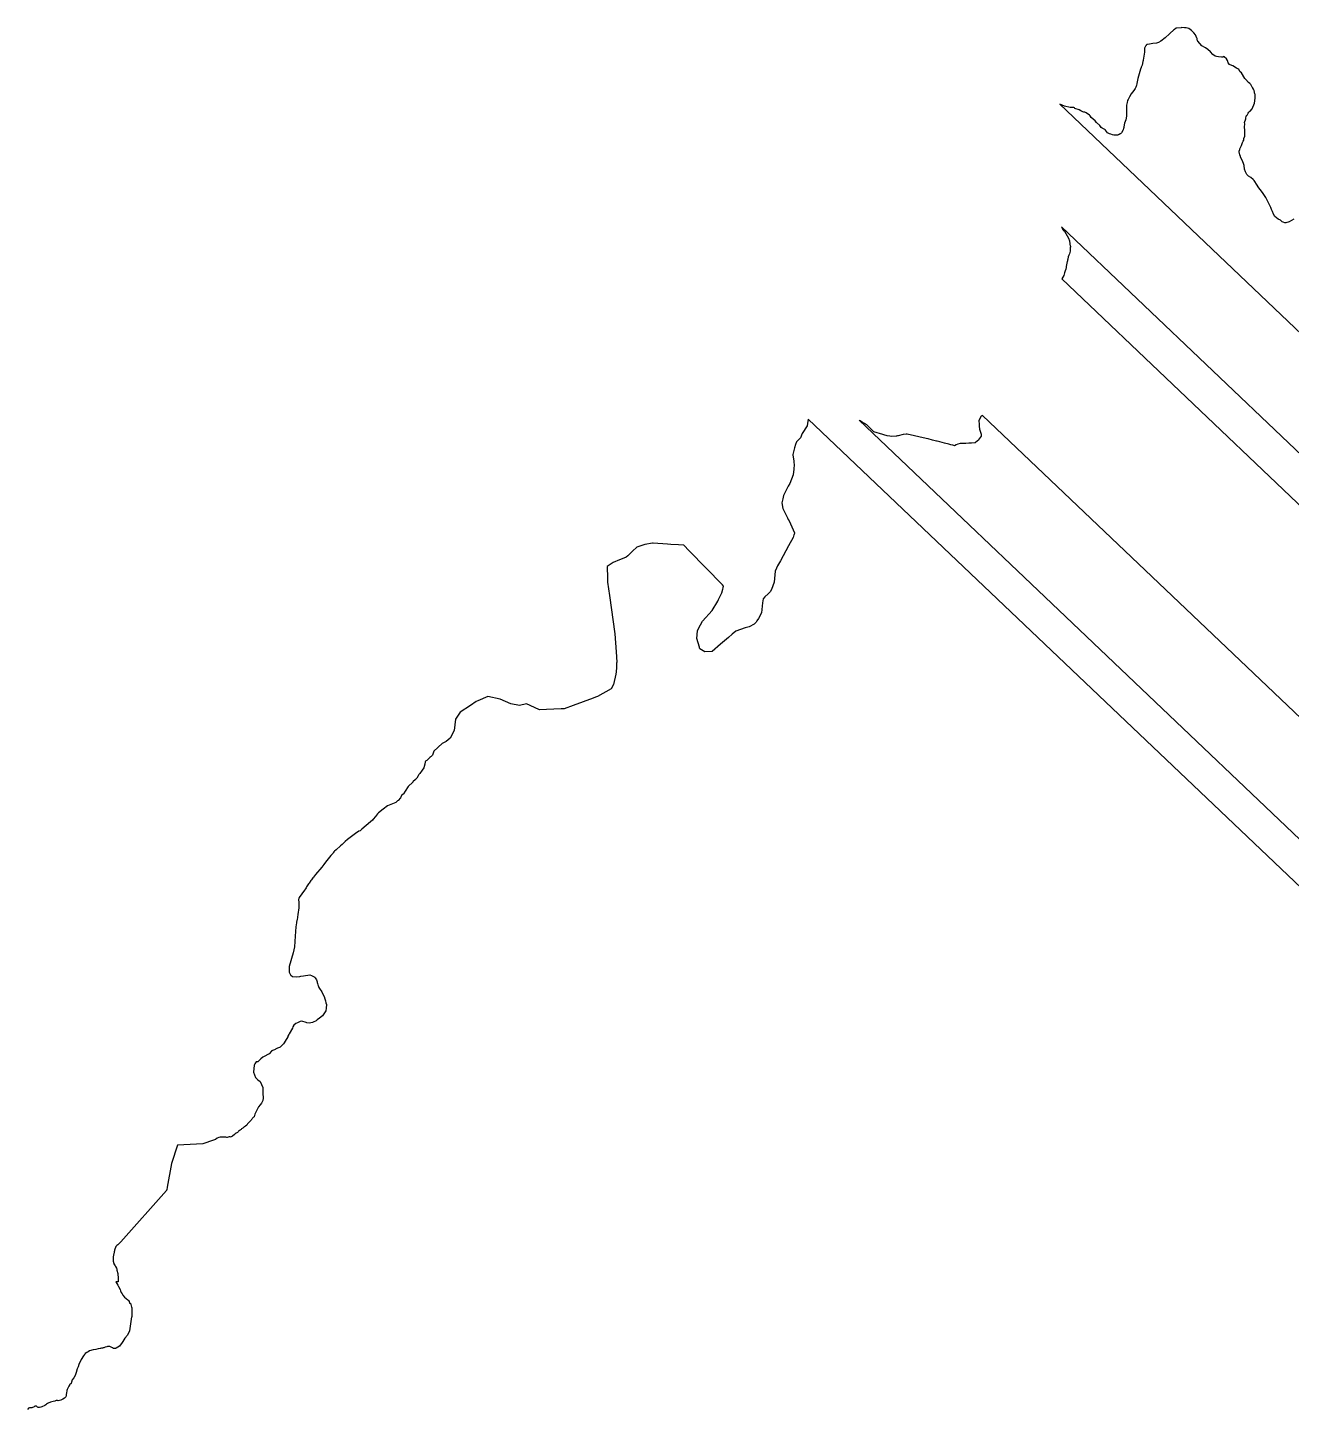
# Model space of a CAD drawing. Extents: x 6438959 to 7279357, y 1424492 to 2039161.
# Drawn here: x 6762873 to 6859158, y 1773527 to 1878831 of the extents above; entities that cross this region are included whole.
import ezdxf

# ---------------------------------------------------------------- set-up
doc = ezdxf.new("R2010")
doc.units = 21
doc.layers.add('COUNTY_BOUNDARY', color=40, linetype='Continuous')

msp = doc.modelspace()

# ---------------------------------------------------------------- linework, layer by layer
at = {"layer": 'COUNTY_BOUNDARY'}
for points in [[(6859351, 1864239), (6858991, 1864027), (6858741, 1863955), (6858650, 1863966), (6858543, 1864013), (6858465, 1864027), (6858328, 1864147), (6858144, 1864247), (6857906, 1864432), (6857804, 1864613), (6857729, 1864820), (6857635, 1864981), (6857604, 1865118), (6857489, 1865322), (6857221, 1865893), (6856968, 1866268), (6856785, 1866488), (6856690, 1866628), (6856626, 1866693), (6856563, 1866835), (6856323, 1867172), (6856257, 1867252), (6856075, 1867409), (6855894, 1867516), (6855848, 1867563), (6855764, 1867646), (6855662, 1867840), (6855600, 1868037), (6855569, 1868318), (6855508, 1868470), (6855470, 1868604), (6855381, 1868777), (6855294, 1868966), (6855284, 1869009), (6855237, 1869126), (6855192, 1869360), (6855193, 1869421), (6855223, 1869547), (6855244, 1869591), (6855370, 1869850), (6855421, 1869997), (6855444, 1870079), (6855492, 1870176), (6855542, 1870253), (6855543, 1870304), (6855544, 1870381), (6855604, 1870557), (6855605, 1870873), (6855623, 1870979), (6855622, 1871069), (6855593, 1871199), (6855576, 1871240), (6855605, 1871507), (6855598, 1871609), (6855693, 1871880), (6855688, 1871950), (6855715, 1872057), (6855744, 1872123), (6855780, 1872165), (6855876, 1872302), (6855929, 1872391), (6855975, 1872447), (6856029, 1872474), (6856171, 1872654), (6856345, 1873072), (6856383, 1873248), (6856403, 1873476), (6856400, 1873594), (6856394, 1873616), (6856397, 1873678), (6856396, 1873726), (6856384, 1873777), (6856343, 1873870), (6856338, 1873924), (6856319, 1874044), (6856271, 1874139), (6856196, 1874262), (6856167, 1874292), (6856108, 1874459), (6856067, 1874509), (6856044, 1874520), (6856019, 1874531), (6855997, 1874564), (6855891, 1874638), (6855683, 1874888), (6855614, 1874948), (6855364, 1875388), (6855266, 1875473), (6855152, 1875635), (6855076, 1875686), (6854966, 1875730), (6854701, 1875923), (6854490, 1875993), (6854435, 1876029), (6854336, 1876150), (6854304, 1876327), (6854227, 1876463), (6854026, 1876610), (6853989, 1876623), (6853935, 1876588), (6853845, 1876569), (6853602, 1876606), (6853449, 1876644), (6853345, 1876652), (6853174, 1876793), (6853008, 1876978), (6852785, 1877160), (6852614, 1877282), (6852333, 1877452), (6852028, 1877808), (6852011, 1877828), (6851992, 1877963), (6851978, 1877996), (6851964, 1878028), (6851849, 1878292), (6851727, 1878426), (6851668, 1878489), (6851558, 1878606), (6851350, 1878753), (6851257, 1878788), (6851150, 1878827), (6851015, 1878829), (6850798, 1878831), (6850765, 1878829), (6850393, 1878800), (6850254, 1878701), (6850167, 1878638), (6849923, 1878398), (6849874, 1878349), (6849532, 1878054), (6849209, 1877803), (6849028, 1877700), (6848894, 1877657), (6848601, 1877619), (6848352, 1877583), (6848165, 1877545), (6848106, 1877488), (6848090, 1877472), (6848035, 1877417), (6847993, 1877325), (6847969, 1877272), (6847969, 1877233), (6847968, 1877131), (6847970, 1876956), (6847875, 1876364), (6847870, 1876327), (6847850, 1876246), (6847786, 1875982), (6847713, 1875810), (6847702, 1875784), (6847652, 1875666), (6847554, 1875300), (6847465, 1874946), (6847393, 1874581), (6847351, 1874421), (6847349, 1874416), (6847323, 1874361), (6847298, 1874306), (6847248, 1874199), (6847151, 1874046), (6846949, 1873778), (6846822, 1873550), (6846713, 1873343), (6846681, 1873280), (6846655, 1873124), (6846599, 1872912), (6846589, 1872735), (6846607, 1872309), (6846606, 1872253), (6846605, 1872168), (6846589, 1872077), (6846534, 1871817), (6846449, 1871558), (6846401, 1871259), (6846393, 1871232), (6846365, 1871143), (6846336, 1871055), (6846332, 1871038), (6846212, 1870802), (6846155, 1870760), (6846132, 1870743), (6846108, 1870726), (6846043, 1870679), (6845997, 1870669), (6845975, 1870665), (6845954, 1870660), (6845918, 1870645), (6845800, 1870635), (6845791, 1870634), (6845770, 1870632), (6845640, 1870643), (6845525, 1870659), (6845393, 1870704), (6845304, 1870739), (6845146, 1870804), (6845008, 1871012), (6844986, 1871038), (6844887, 1871101), (6844732, 1871173), (6844663, 1871233), (6844557, 1871365), (6844302, 1871607), (6844217, 1871737), (6843913, 1871985), (6843832, 1872101), (6843766, 1872164), (6843524, 1872345), (6843429, 1872388), (6843350, 1872385), (6843275, 1872405), (6843261, 1872409), (6843110, 1872489), (6842994, 1872573), (6842673, 1872672), (6842627, 1872718), (6842580, 1872740), (6842383, 1872757), (6842305, 1872744), (6841869, 1872845), (6841518, 1872996), (7278929, 1456544)], [(7279267, 1447126), (6841645, 1863648), (6841680, 1863614), (6841707, 1863546), (6841733, 1863482), (6841833, 1863357), (6841870, 1863311), (6842179, 1862798), (6842253, 1862593), (6842258, 1862577), (6842274, 1862358), (6842317, 1862183), (6842327, 1862172), (6842325, 1862152), (6842323, 1862131), (6842314, 1862044), (6842311, 1861934), (6842306, 1861790), (6842261, 1861594), (6842206, 1861487), (6842195, 1861466), (6842184, 1861434), (6842158, 1861358), (6842125, 1861192), (6842108, 1861116), (6842093, 1861041), (6842085, 1861007), (6842038, 1860751), (6842036, 1860742), (6842008, 1860625), (6841988, 1860544), (6841963, 1860424), (6841924, 1860300), (6841872, 1860139), (6841842, 1860033), (6841817, 1859949), (6841674, 1859683), (7279357, 1442952)], [(7273677, 1432648), (6835619, 1849275), (6835520, 1849212), (6835412, 1849054), (6835341, 1848874), (6835347, 1848833), (6835379, 1848634), (6835383, 1848458), (6835402, 1848229), (6835520, 1847854), (6835520, 1847773), (6835519, 1847690), (6835287, 1847401), (6835247, 1847351), (6835073, 1847180), (6834780, 1847167), (6834574, 1847157), (6834368, 1847148), (6834327, 1847146), (6834037, 1847142), (6834030, 1847142), (6833939, 1847140), (6833926, 1847138), (6833745, 1847097), (6833624, 1847033), (6833488, 1846972), (6833430, 1846987), (6833371, 1847002), (6833213, 1847042), (6833055, 1847082), (6832719, 1847168), (6832382, 1847253), (6832277, 1847280), (6832172, 1847307), (6832128, 1847318), (6831825, 1847395), (6831478, 1847483), (6831338, 1847518), (6829881, 1847859), (6829817, 1847850), (6829582, 1847814), (6829210, 1847731), (6829179, 1847724), (6829149, 1847717), (6829075, 1847700), (6829041, 1847698), (6828687, 1847673), (6828574, 1847690), (6828354, 1847726), (6828118, 1847797), (6828028, 1847824), (6827346, 1848029), (6826976, 1848401), (6826893, 1848484), (6826810, 1848568), (6826719, 1848620), (6826628, 1848672), (6826467, 1848765), (6826305, 1848858), (6826250, 1848889), (6826236, 1848904), (6826223, 1848917), (7263777, 1432439)], [(7260411, 1432419), (6822355, 1849003), (6822291, 1848650), (6822262, 1848491), (6821883, 1847893), (6821757, 1847581), (6821605, 1847425), (6821448, 1847264), (6821383, 1847059), (6821304, 1846810), (6821179, 1846290), (6821183, 1846262), (6821248, 1845794), (6821275, 1845424), (6821258, 1845283), (6821252, 1845238), (6821246, 1845193), (6821189, 1844741), (6820940, 1844083), (6820830, 1843877), (6820458, 1843180), (6820405, 1842918), (6820344, 1842623), (6820415, 1842188), (6820774, 1841468), (6820831, 1841354), (6820887, 1841241), (6821312, 1840336), (6821269, 1840211), (6821259, 1840184), (6821205, 1839965), (6820852, 1839327), (6820227, 1838204), (6820003, 1837815), (6819925, 1837629), (6819831, 1837408), (6819744, 1836567), (6819543, 1836013), (6819435, 1835833), (6819283, 1835688), (6819041, 1835464), (6818913, 1835295), (6818860, 1835005), (6818831, 1834741), (6818785, 1834226), (6818556, 1833809), (6818440, 1833635), (6818371, 1833532), (6818238, 1833366), (6817854, 1833169), (6817537, 1833099), (6816825, 1832834), (6816548, 1832596), (6816271, 1832357), (6815972, 1832100), (6815673, 1831842), (6815030, 1831289), (6814478, 1831250), (6814094, 1831485), (6814070, 1831561), (6814053, 1831615), (6813851, 1832265), (6813911, 1832866), (6813996, 1833029), (6814300, 1833608), (6815034, 1834421), (6815456, 1835133), (6815523, 1835247), (6815760, 1835758), (6815837, 1836042), (6815865, 1836146), (6815900, 1836262), (6815806, 1836358), (6814544, 1837657), (6813282, 1838956), (6812860, 1839390), (6812452, 1839408), (6811889, 1839433), (6811614, 1839455), (6810543, 1839541), (6810483, 1839546), (6809909, 1839439), (6809284, 1839238), (6808957, 1838929), (6808774, 1838756), (6808591, 1838583), (6808479, 1838477), (6808055, 1838309), (6807965, 1838274), (6807492, 1838061), (6807029, 1837753), (6807053, 1836865), (6807062, 1836563), (6807207, 1835558), (6807605, 1832632), (6807706, 1831255), (6807755, 1830465), (6807751, 1830402), (6807727, 1830068), (6807704, 1829733), (6807692, 1829553), (6807514, 1828761), (6807336, 1828432), (6806295, 1827850), (6806139, 1827797), (6805962, 1827736), (6804430, 1827180), (6803756, 1826918), (6803515, 1826908), (6802413, 1826866), (6801875, 1826846), (6801151, 1827176), (6800892, 1827295), (6800354, 1827166), (6799701, 1827291), (6798865, 1827664), (6797948, 1827860), (6797184, 1827534), (6797050, 1827476), (6796612, 1827169), (6795828, 1826662), (6795475, 1826123), (6795363, 1825259), (6795066, 1824682), (6794752, 1824414), (6794459, 1824269), (6793826, 1823701), (6793730, 1823384), (6793724, 1823380), (6793694, 1823357), (6793611, 1823294), (6793528, 1823231), (6793512, 1823219), (6793288, 1822986), (6793196, 1822919), (6793170, 1822868), (6793141, 1822687), (6793062, 1822427), (6792942, 1822230), (6792744, 1821996), (6792682, 1821900), (6792622, 1821807), (6792516, 1821641), (6792493, 1821615), (6792420, 1821533), (6792219, 1821342), (6792209, 1821333), (6791860, 1820990), (6791643, 1820644), (6791515, 1820441), (6791492, 1820418), (6791469, 1820395), (6791458, 1820395), (6791426, 1820397), (6791415, 1820399), (6791377, 1820360), (6791286, 1820123), (6791094, 1819931), (6791058, 1819900), (6790915, 1819780), (6790296, 1819515), (6789949, 1819261), (6789598, 1818978), (6789519, 1818915), (6789373, 1818704), (6789212, 1818495), (6789156, 1818422), (6789005, 1818295), (6788347, 1817746), (6788206, 1817629), (6788120, 1817580), (6787844, 1817422), (6787243, 1816963), (6787078, 1816811), (6786833, 1816587), (6786718, 1816481), (6786372, 1816164), (6786256, 1816058), (6786226, 1816030), (6786214, 1816019), (6786144, 1815932), (6786117, 1815899), (6785980, 1815729), (6785568, 1815221), (6785431, 1815052), (6785276, 1814859), (6784810, 1814283), (6784654, 1814092), (6784639, 1814073), (6784615, 1814041), (6784500, 1813886), (6784461, 1813835), (6784313, 1813638), (6784266, 1813576), (6784123, 1813342), (6784082, 1813277), (6783905, 1813012), (6783817, 1812881), (6783764, 1812809), (6783554, 1812528), (6783545, 1812492), (6783509, 1812353), (6783539, 1812173), (6783548, 1811745), (6783467, 1811247), (6783399, 1810834), (6783392, 1810789), (6783370, 1810656), (6783363, 1810611), (6783311, 1810296), (6783259, 1809597), (6783198, 1808776), (6783094, 1808313), (6782807, 1807288), (6782795, 1806849), (6782898, 1806645), (6782914, 1806613), (6783059, 1806511), (6783320, 1806482), (6783614, 1806516), (6783681, 1806530), (6783887, 1806574), (6783897, 1806577), (6784374, 1806640), (6784505, 1806583), (6784703, 1806497), (6784711, 1806493), (6784724, 1806488), (6784731, 1806478), (6784735, 1806471), (6784782, 1806402), (6784886, 1806251), (6784905, 1806187), (6784929, 1806103), (6784945, 1806049), (6784966, 1805978), (6784992, 1805888), (6785007, 1805834), (6785050, 1805688), (6785110, 1805595), (6785280, 1805336), (6785486, 1804918), (6785498, 1804895), (6785561, 1804660), (6785569, 1804631), (6785592, 1804543), (6785600, 1804514), (6785638, 1804374), (6785612, 1804097), (6785592, 1803889), (6785337, 1803522), (6785102, 1803333), (6784943, 1803207), (6784866, 1803146), (6784634, 1803027), (6784580, 1803000), (6784328, 1802952), (6784156, 1802989), (6784097, 1803007), (6783771, 1803111), (6783631, 1803083), (6783432, 1802996), (6783296, 1802931), (6783160, 1802812), (6783086, 1802679), (6783053, 1802587), (6782795, 1802155), (6782767, 1802108), (6782706, 1801959), (6782693, 1801919), (6782490, 1801592), (6782408, 1801459), (6782357, 1801377), (6782141, 1801151), (6782108, 1801129), (6782065, 1801100), (6781982, 1801072), (6781922, 1801052), (6781919, 1801051), (6781748, 1800966), (6781741, 1800962), (6781690, 1800940), (6781460, 1800840), (6781452, 1800836), (6781267, 1800613), (6780837, 1800392), (6780797, 1800372), (6780632, 1800230), (6780519, 1800115), (6780419, 1800006), (6780303, 1800010), (6780277, 1800009), (6780239, 1799949), (6780187, 1799849), (6780141, 1799761), (6780079, 1799213), (6780226, 1798813), (6780403, 1798635), (6780598, 1798512), (6780782, 1798063), (6780792, 1798039), (6780804, 1797498), (6780831, 1797370), (6780829, 1797352), (6780824, 1797241), (6780788, 1797063), (6780685, 1796866), (6780588, 1796727), (6780465, 1796573), (6780309, 1796285), (6780183, 1796035), (6780123, 1795829), (6780072, 1795786), (6780047, 1795767), (6780028, 1795750), (6780004, 1795710), (6779983, 1795665), (6779941, 1795614), (6779908, 1795568), (6779836, 1795491), (6779826, 1795490), (6779727, 1795385), (6779637, 1795281), (6779573, 1795198), (6779472, 1795104), (6779398, 1795061), (6779379, 1795054), (6779325, 1795017), (6779275, 1794970), (6779219, 1794929), (6779174, 1794900), (6779134, 1794862), (6779102, 1794824), (6779078, 1794803), (6779000, 1794756), (6778981, 1794748), (6778951, 1794727), (6778904, 1794681), (6778866, 1794637), (6778765, 1794581), (6778746, 1794566), (6778736, 1794565), (6778691, 1794536), (6778626, 1794479), (6778471, 1794353), (6778436, 1794328), (6778373, 1794290), (6778306, 1794282), (6778301, 1794285), (6778253, 1794291), (6778220, 1794286), (6778087, 1794252), (6778043, 1794252), (6777984, 1794275), (6777975, 1794271), (6777961, 1794280), (6777942, 1794277), (6777936, 1794281), (6777869, 1794284), (6777766, 1794284), (6777760, 1794280), (6777694, 1794280), (6777632, 1794270), (6777627, 1794272), (6777608, 1794273), (6777551, 1794271), (6777453, 1794254), (6777322, 1794198), (6777194, 1794104), (6777041, 1794038), (6776216, 1793757), (6774282, 1793661), (6773832, 1792259), (6773510, 1790455), (6773475, 1790260), (6773465, 1790235), (6773453, 1790205), (6769968, 1786283), (6769783, 1786083), (6769754, 1786066), (6769660, 1786018), (6769584, 1785942), (6769497, 1785654), (6769486, 1785595), (6769482, 1785577), (6769476, 1785547), (6769472, 1785522), (6769468, 1785505), (6769427, 1785291), (6769401, 1785158), (6769392, 1784810), (6769436, 1784644), (6769445, 1784610), (6769536, 1784464), (6769573, 1784405), (6769644, 1784292), (6769661, 1784216), (6769678, 1784144), (6769748, 1783888), (6769761, 1783509), (6769778, 1783254), (6769583, 1783254), (6769741, 1783002), (6769792, 1782898), (6769926, 1782652), (6769947, 1782557), (6769994, 1782428), (6770070, 1782321), (6770122, 1782240), (6770255, 1782089), (6770378, 1781973), (6770505, 1781882), (6770562, 1781813), (6770598, 1781760), (6770645, 1781617), (6770717, 1781625), (6770796, 1781324), (6770803, 1781298), (6770822, 1780941), (6770800, 1780590), (6770799, 1780570), (6770646, 1779509), (6770482, 1779173), (6770286, 1778953), (6770129, 1778697), (6770078, 1778621), (6769881, 1778338), (6769609, 1778185), (6769573, 1778163), (6769461, 1778169), (6769423, 1778172), (6769350, 1778205), (6769132, 1778306), (6769109, 1778316), (6769055, 1778313), (6768959, 1778308), (6768911, 1778305), (6768769, 1778258), (6768677, 1778226), (6768648, 1778217), (6768621, 1778211), (6768582, 1778203), (6768576, 1778202), (6768571, 1778200), (6768509, 1778184), (6768490, 1778179), (6768436, 1778165), (6768414, 1778159), (6768396, 1778154), (6768256, 1778129), (6768072, 1778096), (6767856, 1778076), (6767591, 1777977), (6767476, 1777904), (6767377, 1777863), (6767256, 1777774), (6767220, 1777714), (6767195, 1777714), (6767135, 1777602), (6766939, 1777326), (6766785, 1776939), (6766730, 1776777), (6766656, 1776603), (6766567, 1776332), (6766488, 1776097), (6766392, 1775923), (6766273, 1775767), (6766208, 1775589), (6766179, 1775510), (6766073, 1775398), (6766058, 1775371), (6766014, 1775292), (6765959, 1775195), (6765897, 1775046), (6765861, 1774961), (6765849, 1774934), (6765847, 1774904), (6765839, 1774806), (6765834, 1774781), (6765823, 1774724), (6765817, 1774696), (6765802, 1774577), (6765772, 1774486), (6765716, 1774418), (6765676, 1774380), (6765545, 1774297), (6765398, 1774226), (6765210, 1774183), (6765139, 1774196), (6765113, 1774196), (6765058, 1774193), (6764992, 1774179), (6764946, 1774153), (6764825, 1774121), (6764607, 1774078), (6764556, 1774052), (6764485, 1774030), (6764374, 1773966), (6764318, 1773927), (6764262, 1773877), (6764172, 1773819), (6763966, 1773721), (6763954, 1773713), (6763878, 1773693), (6763767, 1773680), (6763736, 1773670), (6763665, 1773673), (6763614, 1773698), (6763547, 1773758), (6763517, 1773773), (6763461, 1773782), (6763415, 1773759), (6763359, 1773712), (6763309, 1773683), (6763254, 1773664), (6763187, 1773647), (6763076, 1773637), (6763005, 1773640), (6762929, 1773607), (6762873, 1773519)]]:
    msp.add_lwpolyline(points, dxfattribs=at)

doc.saveas('drawing.dxf')
